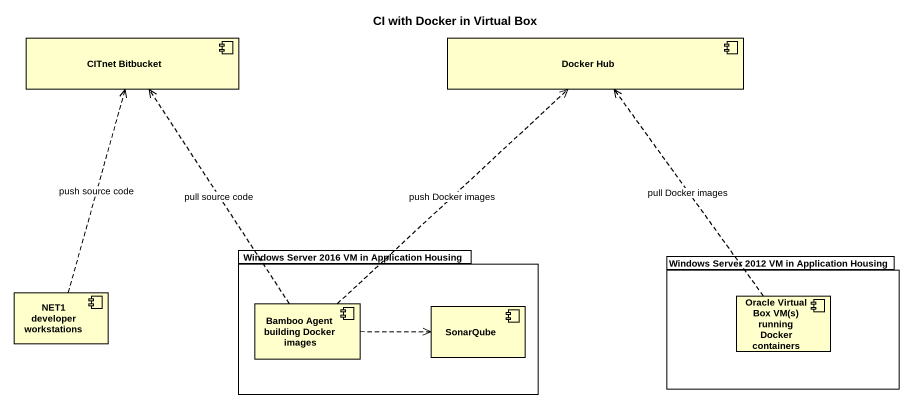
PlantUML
@startuml
title CI with Docker in Virtual Box
component "CITnet Bitbucket" as CITnet_Bitbucket
component "Docker Hub" as Docker_Hub
package "Windows Server 2016 VM in Application Housing" as Windows_Server_2016_VM_in {
  component "Bamboo Agent building Docker images" as Bamboo_Agent_building
  component SonarQube
}
package "Windows Server 2012 VM in Application Housing" as Windows_Server_2012_VM_in {
  component "Oracle Virtual Box VM(s) running Docker containers" as Oracle_Virtual_Box_VM_s
}
component "NET1 developer workstations" as NET1_developer_workstations
NET1_developer_workstations .up.> CITnet_Bitbucket : push source code
Bamboo_Agent_building .up.> CITnet_Bitbucket : pull source code
Bamboo_Agent_building .up.> Docker_Hub : push Docker images
Bamboo_Agent_building .right.> SonarQube
Oracle_Virtual_Box_VM_s .up.> Docker_Hub : pull Docker images
@enduml
